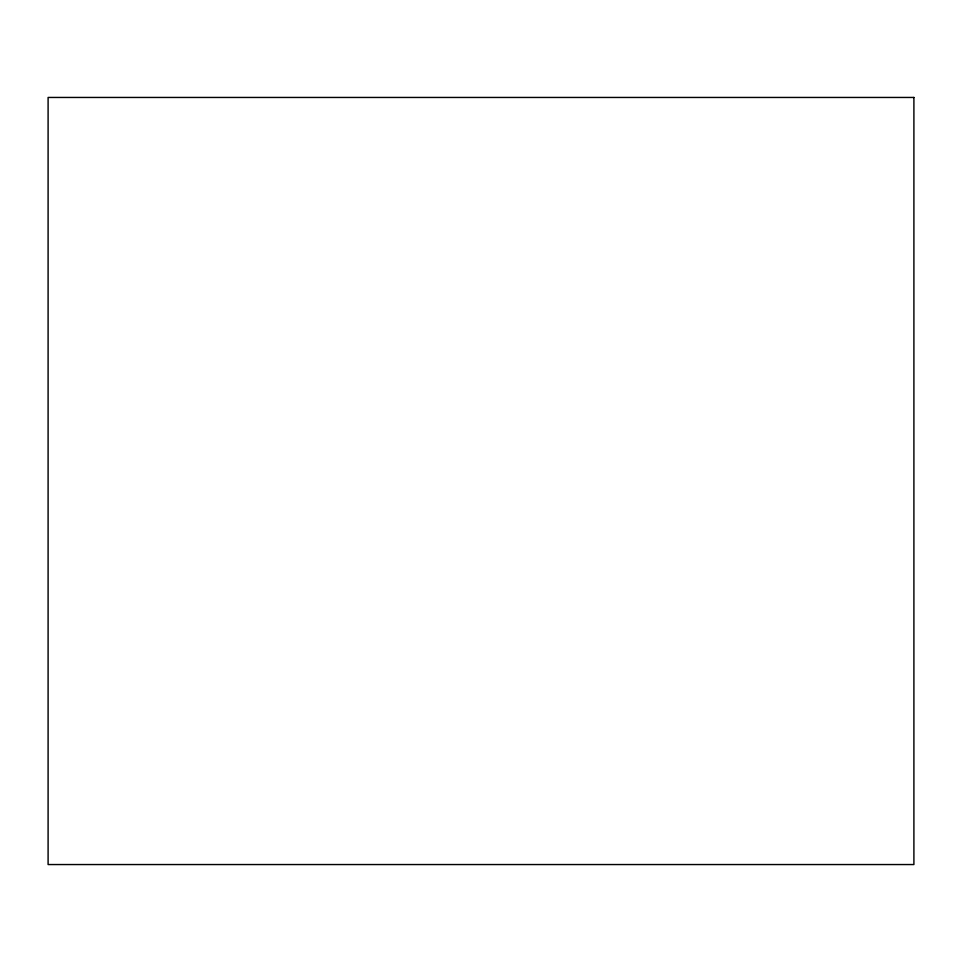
<?xml version="1.0" encoding="UTF-8"?>
<svg xmlns="http://www.w3.org/2000/svg" width="962" height="962" viewBox="0 0 962 962"><rect width="100%" height="100%" fill="white"/><g stroke="black" fill="none" stroke-linecap="round" stroke-linejoin="round"><path stroke-width="1.44" d="M913.9 97.451L48.1 97.451L48.1 864.549L913.9 864.549L913.9 97.451"/></g></svg>
